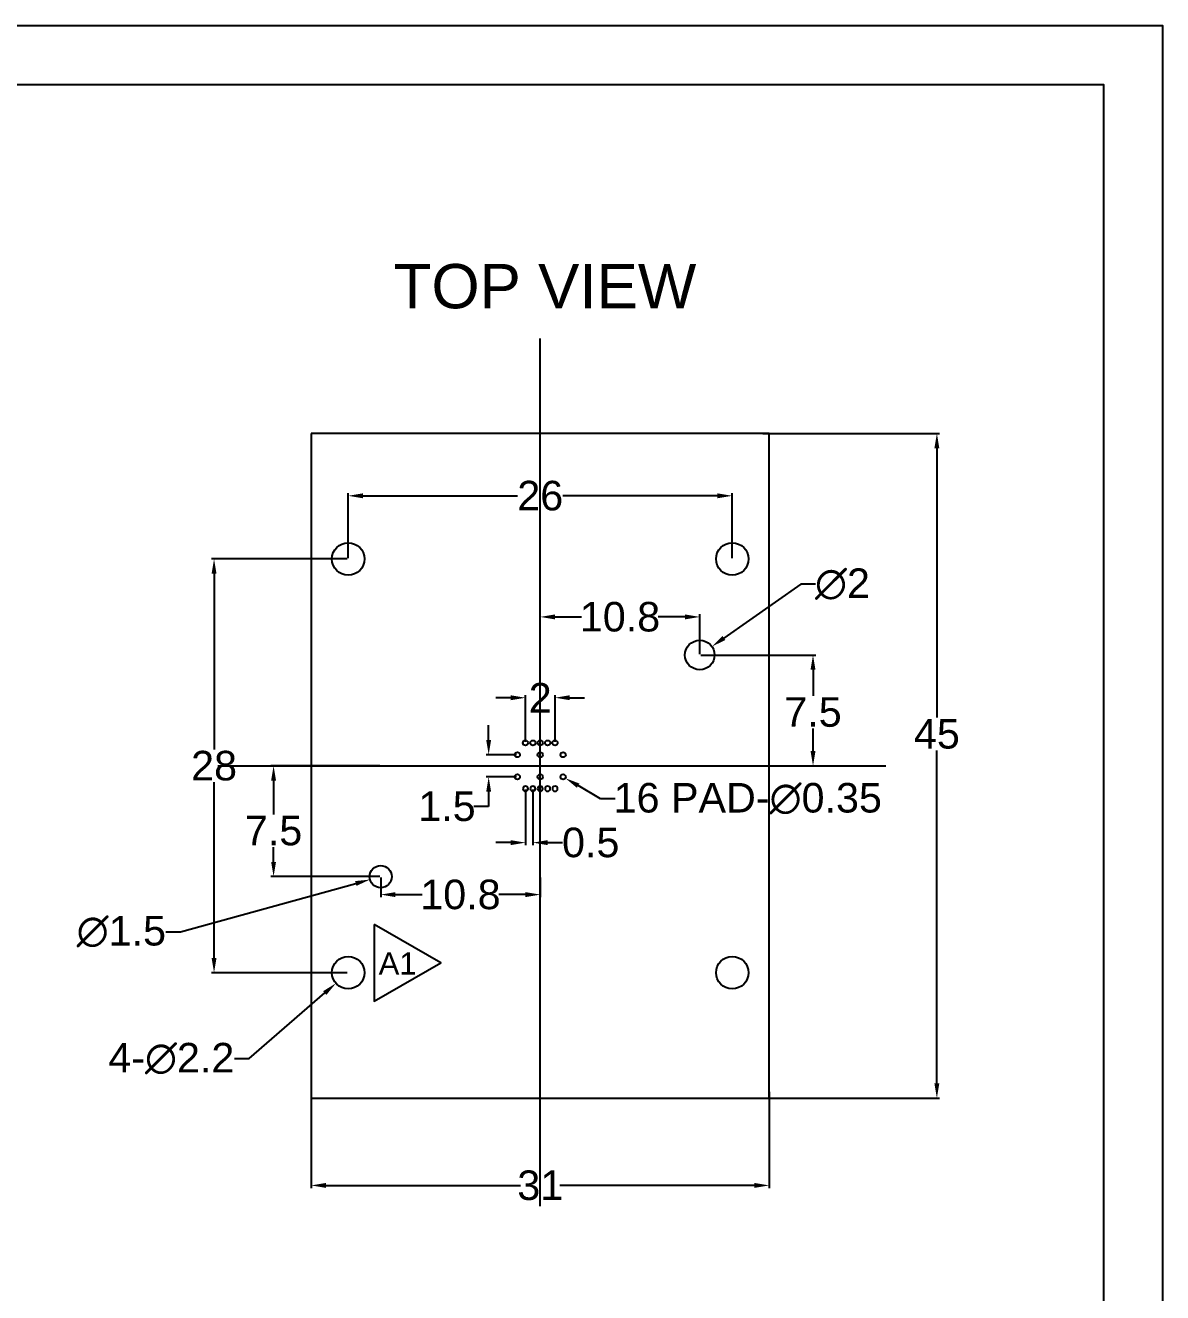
# Model space of a CAD drawing. Header units: inches. Extents: x 480 to 724, y 83 to 258.
# Drawn here: x 647.2 to 724.2, y 172 to 257.8 of the extents above; entities that cross this region are included whole.
import ezdxf

# ---------------------------------------------------------------- set-up
doc = ezdxf.new("R2010")
doc.units = ezdxf.units.IN
doc.header["$MEASUREMENT"] = 0
doc.layers.add('02___PRT_ALL_AXES', color=7, linetype='Continuous')
doc.styles.get("Standard").update_dxf_attribs({"font": 'arial.ttf'})
doc.dimstyles.get("Standard").update_dxf_attribs({"dimtxt": 2, "dimasz": 1, "dimexe": 0.18, "dimexo": 0.0625, "dimgap": 0.09, "dimtad": 0, "dimtih": 1, "dimtoh": 1, "dimdsep": 46, "dimtxsty": 'Standard', "dimcen": 0, "dimadec": 0, "dimazin": 0, "dimtfac": 1, "dimtofl": 0, "dimtmove": 0, "dimatfit": 3, "dimfxl": 1, "dimtolj": 1, "dimtzin": 0, "dimarcsym": 0})

# ---------------------------------------------------------------- blocks, each defined once
blk = doc.blocks.new('*D47')
at = {"color": 0, "lineweight": -2, "transparency": 16777216}
for p, q in [((697.166, 230.194), (709.136, 230.194)), ((708.956, 229.194), (708.956, 210.955)), ((708.956, 186.194), (708.956, 208.741)), ((697.166, 185.194), (709.136, 185.194))]:
    blk.add_line(p, q, dxfattribs=at)
at = {"color": 0, "transparency": 16777216}
for points in [[(708.789, 229.194), (709.122, 229.194), (708.956, 230.194)], [(708.789, 186.194), (709.122, 186.194), (708.956, 185.194)]]:
    blk.add_solid(points, dxfattribs=at)
at = {"layer": 'Defpoints', "color": 0, "transparency": 16777216}
for p in [(697.104, 230.194), (708.956, 230.194), (697.104, 185.194)]:
    blk.add_point(p, dxfattribs=at)
at = {"color": 0, "transparency": 16777216, "insert": (708.956, 209.848), "char_height": 2, "attachment_point": 5}
blk.add_mtext('\\A1;45', dxfattribs=at)
blk = doc.blocks.new('*D48')
at = {"color": 0, "lineweight": -2, "transparency": 16777216}
for p, q in [((666.604, 185.632), (666.604, 179.114)), ((697.604, 185.632), (697.604, 179.114)), ((667.604, 179.294), (680.775, 179.294)), ((696.604, 179.294), (683.433, 179.294))]:
    blk.add_line(p, q, dxfattribs=at)
at = {"color": 0, "transparency": 16777216}
for points in [[(667.604, 179.461), (667.604, 179.127), (666.604, 179.294)], [(696.604, 179.461), (696.604, 179.127), (697.604, 179.294)]]:
    blk.add_solid(points, dxfattribs=at)
at = {"layer": 'Defpoints', "color": 0, "transparency": 16777216}
for p in [(666.604, 185.694), (697.604, 185.694), (666.604, 179.294)]:
    blk.add_point(p, dxfattribs=at)
at = {"color": 0, "transparency": 16777216, "insert": (682.104, 179.294), "char_height": 2, "attachment_point": 5}
blk.add_mtext('\\A1;31', dxfattribs=at)
blk = doc.blocks.new('*D49')
at = {"color": 0, "lineweight": -2, "transparency": 16777216}
for p, q in [((669.041, 221.694), (659.843, 221.694)), ((660.023, 220.694), (660.023, 208.806)), ((660.023, 194.694), (660.023, 206.583)), ((669.041, 193.694), (659.843, 193.694))]:
    blk.add_line(p, q, dxfattribs=at)
at = {"color": 0, "transparency": 16777216}
for points in [[(659.856, 220.694), (660.189, 220.694), (660.023, 221.694)], [(659.856, 194.694), (660.189, 194.694), (660.023, 193.694)]]:
    blk.add_solid(points, dxfattribs=at)
at = {"layer": 'Defpoints', "color": 0, "transparency": 16777216}
for p in [(660.023, 221.694), (669.104, 221.694), (669.104, 193.694)]:
    blk.add_point(p, dxfattribs=at)
at = {"color": 0, "transparency": 16777216, "insert": (660.023, 207.694), "char_height": 2, "attachment_point": 5}
blk.add_mtext('\\A1;28', dxfattribs=at)
blk = doc.blocks.new('*D50')
at = {"color": 0, "lineweight": -2, "transparency": 16777216}
for p, q in [((669.104, 221.757), (669.104, 226.15)), ((670.104, 225.97), (680.565, 225.97)), ((694.104, 225.97), (683.643, 225.97)), ((695.104, 221.757), (695.104, 226.15))]:
    blk.add_line(p, q, dxfattribs=at)
at = {"color": 0, "transparency": 16777216}
for points in [[(670.104, 226.137), (670.104, 225.804), (669.104, 225.97)], [(694.104, 226.137), (694.104, 225.804), (695.104, 225.97)]]:
    blk.add_solid(points, dxfattribs=at)
at = {"layer": 'Defpoints', "color": 0, "transparency": 16777216}
for p in [(695.104, 225.97), (669.104, 221.694), (695.104, 221.694)]:
    blk.add_point(p, dxfattribs=at)
at = {"color": 0, "transparency": 16777216, "insert": (682.104, 225.97), "char_height": 2, "attachment_point": 5}
blk.add_mtext('\\A1;26', dxfattribs=at)
blk = doc.blocks.new('*D51')
at = {"color": 0, "lineweight": -2, "transparency": 16777216}
for p, q in [((692.966, 215.194), (700.751, 215.194)), ((700.571, 214.194), (700.571, 212.431)), ((700.571, 208.694), (700.571, 210.217)), ((692.966, 207.694), (700.751, 207.694))]:
    blk.add_line(p, q, dxfattribs=at)
at = {"color": 0, "transparency": 16777216}
for points in [[(700.404, 214.194), (700.738, 214.194), (700.571, 215.194)], [(700.404, 208.694), (700.738, 208.694), (700.571, 207.694)]]:
    blk.add_solid(points, dxfattribs=at)
at = {"layer": 'Defpoints', "color": 0, "transparency": 16777216}
for p in [(692.904, 215.194), (692.904, 207.694), (700.571, 207.694)]:
    blk.add_point(p, dxfattribs=at)
at = {"color": 0, "transparency": 16777216, "insert": (700.571, 211.324), "char_height": 2, "attachment_point": 5}
blk.add_mtext('\\A1;7.5', dxfattribs=at)
blk = doc.blocks.new('*D52')
at = {"color": 0, "lineweight": -2, "transparency": 16777216}
for p, q in [((682.104, 216.014), (682.104, 217.953)), ((692.904, 215.257), (692.904, 217.953)), ((683.104, 217.773), (684.908, 217.773)), ((691.904, 217.773), (690.099, 217.773))]:
    blk.add_line(p, q, dxfattribs=at)
at = {"color": 0, "transparency": 16777216}
for points in [[(683.104, 217.94), (683.104, 217.607), (682.104, 217.773)], [(691.904, 217.94), (691.904, 217.607), (692.904, 217.773)]]:
    blk.add_solid(points, dxfattribs=at)
at = {"layer": 'Defpoints', "color": 0, "transparency": 16777216}
for p in [(682.104, 217.773), (682.104, 215.952), (692.904, 215.194)]:
    blk.add_point(p, dxfattribs=at)
at = {"color": 0, "transparency": 16777216, "insert": (687.504, 217.773), "char_height": 2, "attachment_point": 5}
blk.add_mtext('\\A1;10.8', dxfattribs=at)
blk = doc.blocks.new('*D53')
at = {"color": 0, "lineweight": -2, "transparency": 16777216}
for p, q in [((671.241, 207.694), (663.872, 207.694)), ((664.052, 206.694), (664.052, 204.408)), ((664.052, 201.194), (664.052, 202.194)), ((671.241, 200.194), (663.872, 200.194))]:
    blk.add_line(p, q, dxfattribs=at)
at = {"color": 0, "transparency": 16777216}
for points in [[(663.886, 206.694), (664.219, 206.694), (664.052, 207.694)], [(663.886, 201.194), (664.219, 201.194), (664.052, 200.194)]]:
    blk.add_solid(points, dxfattribs=at)
at = {"layer": 'Defpoints', "color": 0, "transparency": 16777216}
for p in [(664.052, 207.694), (671.304, 207.694), (671.304, 200.194)]:
    blk.add_point(p, dxfattribs=at)
at = {"color": 0, "transparency": 16777216, "insert": (664.052, 203.301), "char_height": 2, "attachment_point": 5}
blk.add_mtext('\\A1;7.5', dxfattribs=at)
blk = doc.blocks.new('*D54')
at = {"color": 0, "lineweight": -2, "transparency": 16777216}
for p, q in [((671.304, 200.132), (671.304, 198.797)), ((682.104, 200.132), (682.104, 198.797)), ((672.304, 198.977), (674.108, 198.977)), ((681.104, 198.977), (679.299, 198.977))]:
    blk.add_line(p, q, dxfattribs=at)
at = {"color": 0, "transparency": 16777216}
for points in [[(672.304, 199.144), (672.304, 198.81), (671.304, 198.977)], [(681.104, 199.144), (681.104, 198.81), (682.104, 198.977)]]:
    blk.add_solid(points, dxfattribs=at)
at = {"layer": 'Defpoints', "color": 0, "transparency": 16777216}
for p in [(671.304, 200.194), (682.104, 200.194), (682.104, 198.977)]:
    blk.add_point(p, dxfattribs=at)
at = {"color": 0, "transparency": 16777216, "insert": (676.704, 198.977), "char_height": 2, "attachment_point": 5}
blk.add_mtext('\\A1;10.8', dxfattribs=at)
blk = doc.blocks.new('*D55')
at = {"color": 0, "lineweight": -2, "transparency": 16777216}
for p, q in [((657.752, 196.467), (669.617, 199.73)), ((656.752, 196.467), (657.752, 196.467))]:
    blk.add_line(p, q, dxfattribs=at)
at = {"color": 0, "transparency": 16777216}
blk.add_solid([(669.572, 199.891), (669.661, 199.57), (670.581, 199.996)], dxfattribs=at)
at = {"layer": 'Defpoints', "color": 0, "transparency": 16777216}
for p in [(670.581, 199.996), (672.027, 200.393)]:
    blk.add_point(p, dxfattribs=at)
at = {"color": 0, "transparency": 16777216, "insert": (653.746, 196.467), "char_height": 2, "attachment_point": 5}
blk.add_mtext('\\A1;∅1.5', dxfattribs=at)
blk = doc.blocks.new('*D56')
at = {"color": 0, "lineweight": -2, "transparency": 16777216}
for p, q in [((699.741, 219.99), (694.541, 216.343)), ((700.741, 219.99), (699.741, 219.99))]:
    blk.add_line(p, q, dxfattribs=at)
at = {"color": 0, "transparency": 16777216}
blk.add_solid([(694.446, 216.479), (694.637, 216.206), (693.723, 215.769)], dxfattribs=at)
at = {"layer": 'Defpoints', "color": 0, "transparency": 16777216}
for p in [(693.723, 215.769), (692.085, 214.62)]:
    blk.add_point(p, dxfattribs=at)
at = {"color": 0, "transparency": 16777216, "insert": (702.565, 219.99), "char_height": 2, "attachment_point": 5}
blk.add_mtext('\\A1;∅2', dxfattribs=at)
blk = doc.blocks.new('*D57')
at = {"color": 0, "lineweight": -2, "transparency": 16777216}
for p, q in [((662.399, 187.875), (667.518, 192.318)), ((661.399, 187.875), (662.399, 187.875))]:
    blk.add_line(p, q, dxfattribs=at)
at = {"color": 0, "transparency": 16777216}
blk.add_solid([(667.409, 192.444), (667.627, 192.192), (668.273, 192.973)], dxfattribs=at)
at = {"layer": 'Defpoints', "color": 0, "transparency": 16777216}
for p in [(669.935, 194.415), (668.273, 192.973)]:
    blk.add_point(p, dxfattribs=at)
at = {"color": 0, "transparency": 16777216, "insert": (657.13, 187.875), "char_height": 2, "attachment_point": 5}
blk.add_mtext('\\A1;4-∅2.2', dxfattribs=at)
blk = doc.blocks.new('*U167')
blk.add_circle((0, 0), 0.175)
blk = doc.blocks.new('*U168')
at = {"color": 0, "linetype": 'ByBlock', "lineweight": -2, "transparency": 16777216}
for p in [(0, 0), (0.5, 0), (1, 0), (1.5, 0), (2, 0)]:
    blk.add_blockref('*U167', p, dxfattribs=at)
blk = doc.blocks.new('*U169')
blk.add_circle((0, 0), 0.175)
blk = doc.blocks.new('*U171')
at = {"color": 0, "linetype": 'ByBlock', "lineweight": -2, "transparency": 16777216}
for p in [(0, 0), (0.5, 0), (1, 0), (1.5, 0), (2, 0)]:
    blk.add_blockref('*U169', p, dxfattribs=at)
blk = doc.blocks.new('*D173')
at = {"color": 0, "lineweight": -2, "transparency": 16777216}
for p, q in [((680.104, 212.302), (679.104, 212.302)), ((681.104, 209.307), (681.104, 212.482)), ((683.104, 209.307), (683.104, 212.482)), ((684.104, 212.302), (685.104, 212.302))]:
    blk.add_line(p, q, dxfattribs=at)
at = {"color": 0, "transparency": 16777216}
for points in [[(680.104, 212.469), (680.104, 212.135), (681.104, 212.302)], [(684.104, 212.469), (684.104, 212.135), (683.104, 212.302)]]:
    blk.add_solid(points, dxfattribs=at)
at = {"layer": 'Defpoints', "color": 0, "transparency": 16777216}
for p in [(683.104, 212.302), (681.104, 209.244), (683.104, 209.244)]:
    blk.add_point(p, dxfattribs=at)
at = {"color": 0, "transparency": 16777216, "insert": (682.104, 212.302), "char_height": 2, "attachment_point": 5}
blk.add_mtext('\\A1;2', dxfattribs=at)
blk = doc.blocks.new('*D174')
at = {"color": 0, "lineweight": -2, "transparency": 16777216}
for p, q in [((678.613, 209.444), (678.613, 210.444)), ((680.491, 208.444), (678.433, 208.444)), ((680.491, 206.944), (678.433, 206.944)), ((678.613, 205.944), (678.613, 204.944)), ((678.613, 204.944), (677.613, 204.944))]:
    blk.add_line(p, q, dxfattribs=at)
at = {"color": 0, "transparency": 16777216}
for points in [[(678.446, 209.444), (678.779, 209.444), (678.613, 208.444)], [(678.446, 205.944), (678.779, 205.944), (678.613, 206.944)]]:
    blk.add_solid(points, dxfattribs=at)
at = {"layer": 'Defpoints', "color": 0, "transparency": 16777216}
for p in [(678.613, 208.444), (680.554, 208.444), (680.554, 206.944)]:
    blk.add_point(p, dxfattribs=at)
at = {"color": 0, "transparency": 16777216, "insert": (675.789, 204.944), "char_height": 2, "attachment_point": 5}
blk.add_mtext('\\A1;1.5', dxfattribs=at)
blk = doc.blocks.new('*D175')
at = {"color": 0, "lineweight": -2, "transparency": 16777216}
for p, q in [((681.104, 206.082), (681.104, 202.314)), ((681.604, 206.082), (681.604, 202.314)), ((680.104, 202.494), (679.104, 202.494)), ((682.604, 202.494), (683.604, 202.494))]:
    blk.add_line(p, q, dxfattribs=at)
at = {"color": 0, "transparency": 16777216}
for points in [[(680.104, 202.661), (680.104, 202.327), (681.104, 202.494)], [(682.604, 202.661), (682.604, 202.327), (681.604, 202.494)]]:
    blk.add_solid(points, dxfattribs=at)
at = {"layer": 'Defpoints', "color": 0, "transparency": 16777216}
for p in [(681.104, 206.144), (681.604, 206.144), (681.104, 202.494)]:
    blk.add_point(p, dxfattribs=at)
at = {"color": 0, "transparency": 16777216, "insert": (685.522, 202.494), "char_height": 2, "attachment_point": 5}
blk.add_mtext('\\A1;0.5', dxfattribs=at)
blk = doc.blocks.new('*D176')
at = {"color": 0, "lineweight": -2, "transparency": 16777216}
for p, q in [((686.186, 205.468), (684.669, 206.353)), ((687.186, 205.468), (686.186, 205.468))]:
    blk.add_line(p, q, dxfattribs=at)
at = {"color": 0, "transparency": 16777216}
blk.add_solid([(684.753, 206.497), (684.585, 206.209), (683.805, 206.856)], dxfattribs=at)
at = {"layer": 'Defpoints', "color": 0, "transparency": 16777216}
for p in [(683.503, 207.033), (683.805, 206.856)]:
    blk.add_point(p, dxfattribs=at)
at = {"color": 0, "transparency": 16777216, "insert": (696.153, 205.468), "char_height": 2, "attachment_point": 5}
blk.add_mtext('\\A1;16 PAD-∅0.35', dxfattribs=at)

msp = doc.modelspace()

# ---------------------------------------------------------------- linework, layer by layer
at = {"color": 1, "linetype": 'Continuous'}
for p, q in [((682.104, 177.891), (682.104, 236.623)), ((660.269, 207.694), (705.499, 207.694))]:
    msp.add_line(p, q, dxfattribs=at)
at = {"color": 7, "linetype": 'Continuous'}
for p, q in [((666.604, 230.194), (666.604, 185.194)), ((697.604, 230.194), (666.604, 230.194)), ((697.604, 185.194), (697.604, 230.194)), ((666.604, 185.194), (697.604, 185.194))]:
    msp.add_line(p, q, dxfattribs=at)
for points in [[(724.241, 83.387), (480.45, 83.387), (480.45, 257.813), (724.241, 257.813)], [(720.241, 87.387), (484.45, 87.387), (484.45, 253.813), (720.241, 253.813)]]:
    msp.add_lwpolyline(points, close=True)
at = {"color": 1}
msp.add_lwpolyline([(670.866, 196.959), (670.866, 191.762), (675.366, 194.361)], close=True, dxfattribs=at)
for centre in [(680.554, 208.444), (682.104, 208.444), (683.654, 208.444), (680.554, 206.944), (682.104, 206.944), (683.654, 206.944)]:
    msp.add_circle(centre, 0.175)
at = {"layer": '02___PRT_ALL_AXES', "color": 7, "linetype": 'Continuous'}
for centre, radius in [((669.104, 221.694), 1.1), ((695.104, 221.694), 1.1), ((692.904, 215.194), 1), ((671.304, 200.194), 0.75), ((669.104, 193.694), 1.1), ((695.104, 193.694), 1.1)]:
    msp.add_circle(centre, radius, dxfattribs=at)

# ---------------------------------------------------------------- block references
at = {"color": 3}
msp.add_blockref('*U168', (681.104, 209.244), dxfattribs=at)
at = {"color": 3, "xscale": -1, "rotation": 180}
msp.add_blockref('*U171', (681.104, 206.144), dxfattribs=at)

# ---------------------------------------------------------------- texts
at = {"insert": (672.181, 241.66), "char_height": 3, "width": 23.83279, "attachment_point": 1}
msp.add_mtext('TOP VIEW', dxfattribs=at)
at = {"color": 1, "insert": (671.168, 195.068), "char_height": 1.5, "attachment_point": 1}
msp.add_mtext_dynamic_manual_height_columns('A1', width=2.25, gutter_width=1, heights=[0], dxfattribs=at)

# ---------------------------------------------------------------- dimensions: what is measured, and where the dimension line sits
at = {"color": 3}
for base, p1, p2, picture, middle in [((708.956, 230.194), (697.104, 185.194), (697.104, 230.194), '*D47', (708.956, 209.848)), ((700.571, 207.694), (692.904, 215.194), (692.904, 207.694), '*D51', (700.571, 211.324)), ((678.613, 208.444), (680.554, 206.944), (680.554, 208.444), '*D174', (675.789, 204.944)), ((664.052, 207.694), (671.304, 200.194), (671.304, 207.694), '*D53', (664.052, 203.301))]:
    dim = msp.add_linear_dim(base=base, p1=p1, p2=p2, angle=90, dimstyle='Standard', dxfattribs=at)
    dim.commit()
    dim.dimension.update_dxf_attribs({"geometry": picture, "text_midpoint": middle, "dimtype": 160})
for base, p1, p2, picture, middle in [((695.104, 225.97), (669.104, 221.694), (695.104, 221.694), '*D50', (682.104, 225.97)), ((682.104, 217.773), (692.904, 215.194), (682.104, 215.952), '*D52', (687.504, 217.773)), ((683.104, 212.302), (681.104, 209.244), (683.104, 209.244), '*D173', (682.104, 212.302)), ((682.104, 198.977), (671.304, 200.194), (682.104, 200.194), '*D54', (676.704, 198.977)), ((666.604, 179.294), (697.604, 185.694), (666.604, 185.694), '*D48', (682.104, 179.294))]:
    dim = msp.add_linear_dim(base=base, p1=p1, p2=p2, dimstyle='Standard', dxfattribs=at)
    dim.commit()
    dim.dimension.update_dxf_attribs({"geometry": picture, "text_midpoint": middle})
dim = msp.add_linear_dim(base=(660.023, 221.694), p1=(669.104, 193.694), p2=(669.104, 221.694), angle=90, dimstyle='Standard', dxfattribs=at)
dim.commit()
dim.dimension.update_dxf_attribs({"geometry": '*D49', "text_midpoint": (660.023, 207.694)})
for p1, p2, picture, middle in [((692.085, 214.62), (693.723, 215.769), '*D56', (702.565, 219.99)), ((672.027, 200.393), (670.581, 199.996), '*D55', (653.746, 196.467))]:
    dim = msp.add_diameter_dim_2p(p1=p1, p2=p2, dimstyle='Standard', dxfattribs=at)
    dim.commit()
    dim.dimension.update_dxf_attribs({"geometry": picture, "text_midpoint": middle, "dimtype": 163})
for p1, p2, text, picture, middle in [((683.503, 207.033), (683.805, 206.856), '16 PAD-<>', '*D176', (696.153, 205.468)), ((669.935, 194.415), (668.273, 192.973), '4-<>', '*D57', (657.13, 187.875))]:
    dim = msp.add_diameter_dim_2p(p1=p1, p2=p2, text=text, dimstyle='Standard', dxfattribs=at)
    dim.commit()
    dim.dimension.update_dxf_attribs({"geometry": picture, "text_midpoint": middle, "dimtype": 163})
dim = msp.add_linear_dim(base=(681.104, 202.494), p1=(681.604, 206.144), p2=(681.104, 206.144), dimstyle='Standard', dxfattribs=at)
dim.commit()
dim.dimension.update_dxf_attribs({"geometry": '*D175', "text_midpoint": (685.522, 202.494), "dimtype": 160})

doc.saveas('drawing.dxf')
